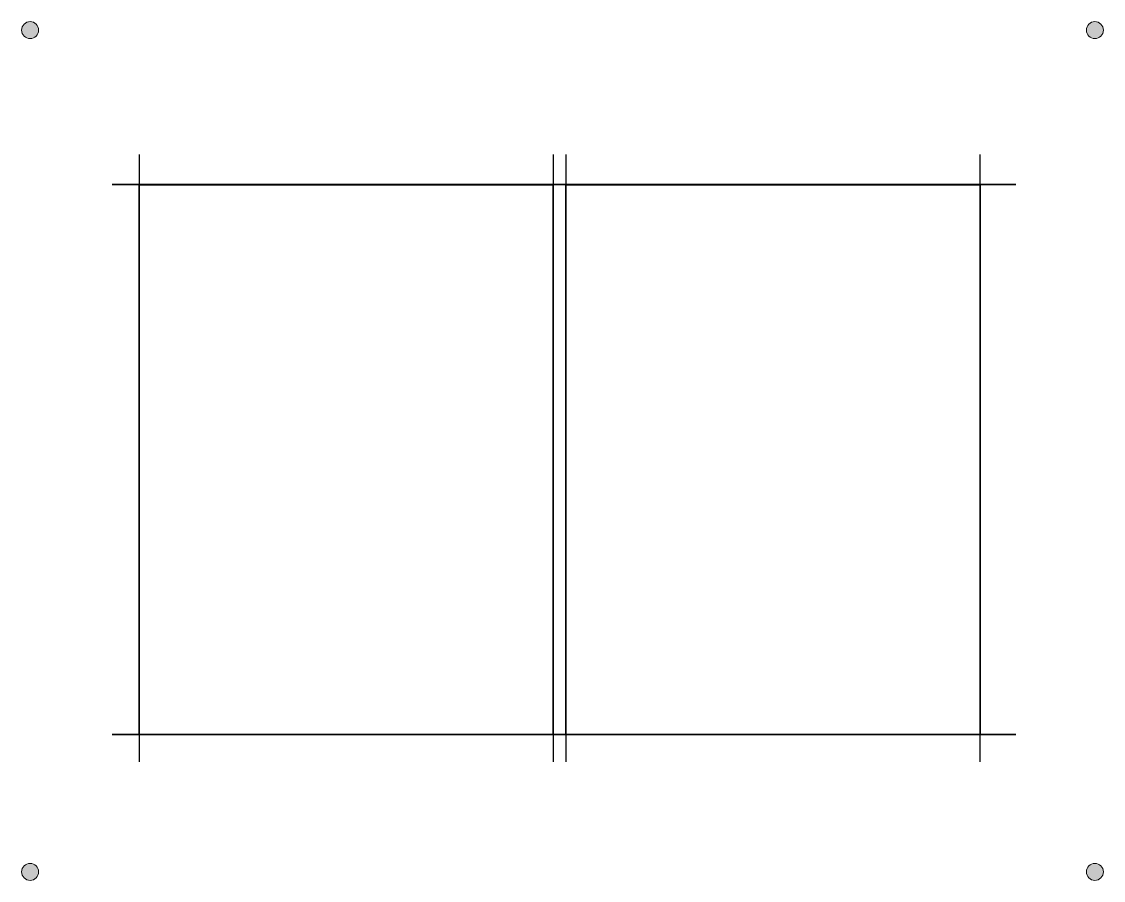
# Model space of a CAD drawing. Header units: inches. Extents: x 43 to 426, y 13 to 317.
import ezdxf

# ---------------------------------------------------------------- set-up
doc = ezdxf.new("R2010")
doc.units = ezdxf.units.IN
doc.header["$MEASUREMENT"] = 0
doc.layers.add('Layer 1', color=7, linetype='Continuous')

msp = doc.modelspace()

# ---------------------------------------------------------------- hatches: boundary and pattern name
at = {"layer": 'Layer 1', "true_color": 0x231f20}
h = msp.add_hatch(color=250, dxfattribs=at)
h.dxf.hatch_style = 2
edge = h.paths.add_edge_path()
edge.add_spline(control_points=[(43, 314), (43, 312.34), (44.34, 311), (46, 311), (47.66, 311), (49, 312.34), (49, 314), (49, 315.66), (47.66, 317), (46, 317), (44.34, 317), (43, 315.66), (43, 314)], knot_values=[0, 0, 0, 0, 1, 1, 1, 2, 2, 2, 3, 3, 3, 4, 4, 4, 4], degree=3, periodic=1)
h = msp.add_hatch(color=250, dxfattribs=at)
h.dxf.hatch_style = 2
edge = h.paths.add_edge_path()
edge.add_spline(control_points=[(420, 314), (420, 312.34), (421.34, 311), (423, 311), (424.66, 311), (426, 312.34), (426, 314), (426, 315.66), (424.66, 317), (423, 317), (421.34, 317), (420, 315.66), (420, 314)], knot_values=[0, 0, 0, 0, 1, 1, 1, 2, 2, 2, 3, 3, 3, 4, 4, 4, 4], degree=3, periodic=1)
h = msp.add_hatch(color=250, dxfattribs=at)
h.dxf.hatch_style = 2
edge = h.paths.add_edge_path()
edge.add_spline(control_points=[(43, 16), (43, 14.34), (44.34, 13), (46, 13), (47.66, 13), (49, 14.34), (49, 16), (49, 17.66), (47.66, 19), (46, 19), (44.34, 19), (43, 17.66), (43, 16)], knot_values=[0, 0, 0, 0, 1, 1, 1, 2, 2, 2, 3, 3, 3, 4, 4, 4, 4], degree=3, periodic=1)
h = msp.add_hatch(color=250, dxfattribs=at)
h.dxf.hatch_style = 2
edge = h.paths.add_edge_path()
edge.add_spline(control_points=[(420, 16), (420, 14.34), (421.34, 13), (423, 13), (424.66, 13), (426, 14.34), (426, 16), (426, 17.66), (424.66, 19), (423, 19), (421.34, 19), (420, 17.66), (420, 16)], knot_values=[0, 0, 0, 0, 1, 1, 1, 2, 2, 2, 3, 3, 3, 4, 4, 4, 4], degree=3, periodic=1)

# ---------------------------------------------------------------- linework, layer by layer
at = {"layer": 'Layer 1', "color": 240, "lineweight": 30, "true_color": 0xed1c24}
for points in [[(84.6, 270), (84.6, 55)], [(231.22, 270), (231.22, 55)], [(235.68, 270), (235.68, 55)], [(382.32, 270), (382.32, 55)]]:
    msp.add_lwpolyline(points, dxfattribs=at)
at = {"layer": 'Layer 1', "color": 240, "lineweight": 35, "true_color": 0xed1c24}
for points in [[(395, 259.3), (75, 259.3)], [(395, 64.64), (75, 64.64)]]:
    msp.add_lwpolyline(points, dxfattribs=at)
at = {"layer": 'Layer 1', "color": 18, "lineweight": 35, "true_color": 0x000000}
for points in [[(84.6, 64.63), (231.25, 64.63), (231.25, 259.28), (84.6, 259.28), (84.6, 64.63)], [(235.68, 64.63), (382.33, 64.63), (382.33, 259.28), (235.68, 259.28), (235.68, 64.63)]]:
    msp.add_lwpolyline(points, dxfattribs=at)
at = {"layer": 'Layer 1', "lineweight": 0}
for points in [[(43, 314), (43, 312.34), (44.34, 311), (46, 311), (47.66, 311), (49, 312.34), (49, 314), (49, 315.66), (47.66, 317), (46, 317), (44.34, 317), (43, 315.66), (43, 314)], [(420, 314), (420, 312.34), (421.34, 311), (423, 311), (424.66, 311), (426, 312.34), (426, 314), (426, 315.66), (424.66, 317), (423, 317), (421.34, 317), (420, 315.66), (420, 314)], [(43, 16), (43, 14.34), (44.34, 13), (46, 13), (47.66, 13), (49, 14.34), (49, 16), (49, 17.66), (47.66, 19), (46, 19), (44.34, 19), (43, 17.66), (43, 16)], [(420, 16), (420, 14.34), (421.34, 13), (423, 13), (424.66, 13), (426, 14.34), (426, 16), (426, 17.66), (424.66, 19), (423, 19), (421.34, 19), (420, 17.66), (420, 16)]]:
    msp.add_open_spline(points, degree=3, knots=[0, 0, 0, 0, 1, 1, 1, 2, 2, 2, 3, 3, 3, 4, 4, 4, 4], dxfattribs=at)

doc.saveas('drawing.dxf')
